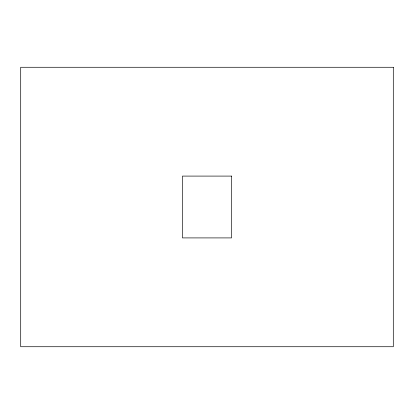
<?xml version="1.0" encoding="UTF-8"?>
<svg xmlns="http://www.w3.org/2000/svg" width="414" height="414" viewBox="0 0 414 414"><rect width="100%" height="100%" fill="white"/><g stroke="black" fill="none" stroke-linecap="round" stroke-linejoin="round"><path stroke-width="0.62" d="M393.3 67.275L20.7 67.275L20.7 346.725L393.3 346.725L393.3 67.275M231.555 176.09L182.445 176.09L182.445 237.91L231.555 237.91L231.555 176.09"/></g></svg>
